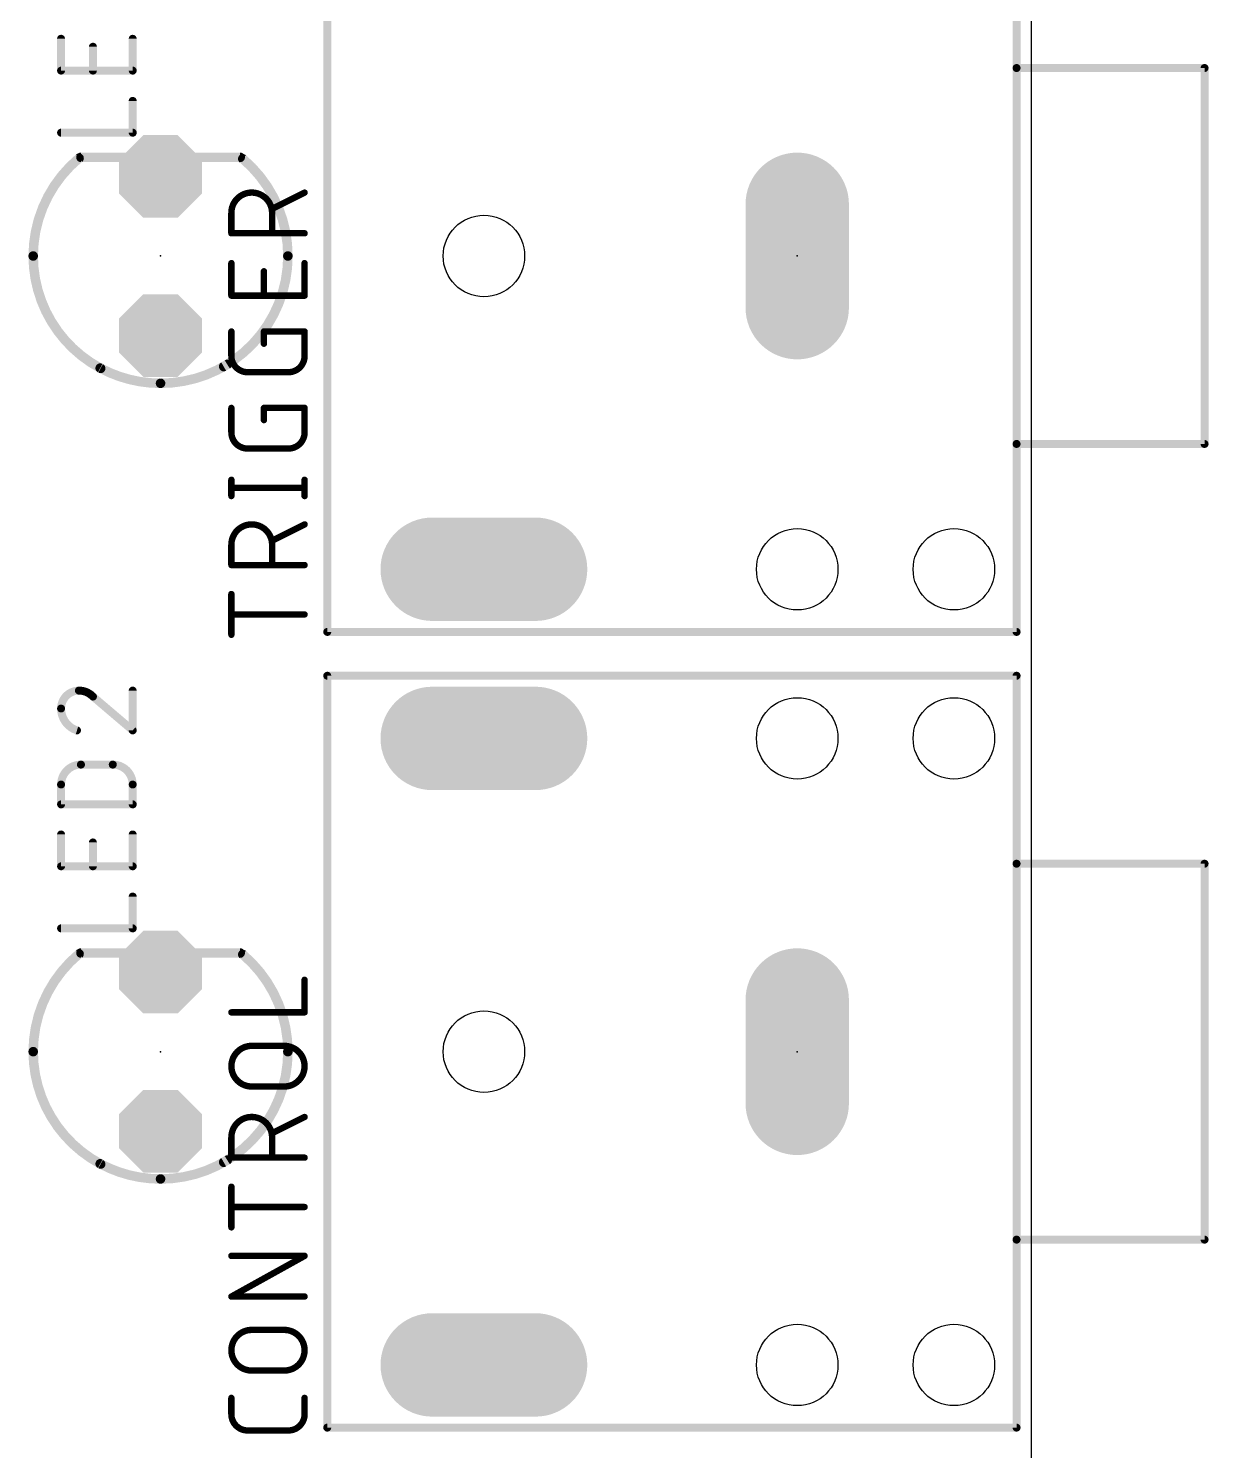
# Model space of a CAD drawing. Header units: millimetres. Extents: x 2963 to 3070, y 976 to 1104.
# Drawn here: x 2999.07 to 3017.9, y 1026.92 to 1049.62 of the extents above; entities that cross this region are included whole.
import ezdxf

# ---------------------------------------------------------------- set-up
doc = ezdxf.new("R2010")
doc.units = ezdxf.units.MM
doc.layers.add('PCB', color=31, linetype='Continuous')

# ---------------------------------------------------------------- blocks, each defined once
blk = doc.blocks.new('LONGP100')
at = {"const_width": 1}
blk.add_lwpolyline([(-0.5, 0), (0.5, 0)], dxfattribs=at)
at = {"const_width": 0.5}
for points in [[(-0.5, 0.25, 1), (-0.5, -0.25)], [(0.5, -0.25, 1), (0.5, 0.25)]]:
    blk.add_lwpolyline(points, format="xyb", dxfattribs=at)
blk = doc.blocks.new('OCTAGONP')
at = {"const_width": 0.5}
blk.add_lwpolyline([(-0.25, -0.1036), (-0.25, 0.1036), (-0.1036, 0.25), (0.1036, 0.25), (0.25, 0.1036), (0.25, -0.1036), (0.1036, -0.25), (-0.1036, -0.25), (-0.25, -0.1036), (-0.25, 0.1036)], dxfattribs=at)

msp = doc.modelspace()

# ---------------------------------------------------------------- linework, layer by layer
at = {"layer": 'PCB'}
msp.add_line((3015.074, 997.089), (3015.074, 1094.724), dxfattribs=at)
for points, const_width in [([(3003.834, 1039.984), (3003.834, 1051.984)], 0.127), ([(3014.834, 1051.984), (3014.834, 1048.984)], 0.127), ([(2999.587, 1048.943), (2999.587, 1049.451)], 0.127), ([(3000.095, 1048.943), (3000.095, 1049.324)], 0.127), ([(3000.73, 1049.451), (3000.73, 1048.943)], 0.127), ([(3000.73, 1048.943), (2999.587, 1048.943)], 0.127), ([(3014.834, 1048.984), (3014.834, 1042.984)], 0.127), ([(3017.834, 1048.984), (3014.834, 1048.984)], 0.127), ([(3017.834, 1042.984), (3017.834, 1048.984)], 0.127), ([(3000.73, 1047.952), (3000.73, 1048.46)], 0.127), ([(2999.587, 1047.952), (3000.73, 1047.952)], 0.127), ([(3002.444, 1047.558), (2999.904, 1047.558)], 0.152), ([(3003.473, 1046.996), (3002.954, 1046.736)], 0.102), ([(3002.304, 1046.347), (3002.304, 1046.671)], 0.102), ([(3002.954, 1046.671), (3002.954, 1046.347)], 0.102), ([(3003.473, 1046.347), (3002.304, 1046.347)], 0.102), ([(3002.304, 1045.351), (3002.304, 1045.87)], 0.102), ([(3002.824, 1045.351), (3002.824, 1045.74)], 0.102), ([(3003.473, 1045.87), (3003.473, 1045.351)], 0.102), ([(3003.473, 1045.351), (3002.304, 1045.351)], 0.102), ([(3002.304, 1044.389), (3002.304, 1044.779)], 0.102), ([(3002.824, 1044.584), (3002.824, 1044.779)], 0.102), ([(3002.824, 1044.779), (3003.473, 1044.779)], 0.102), ([(3003.473, 1044.779), (3003.473, 1044.389)], 0.102), ([(3003.213, 1044.129), (3002.564, 1044.129)], 0.102), ([(3002.304, 1043.17), (3002.304, 1043.559)], 0.102), ([(3002.824, 1043.365), (3002.824, 1043.559)], 0.102), ([(3002.824, 1043.559), (3003.473, 1043.559)], 0.102), ([(3003.473, 1043.559), (3003.473, 1043.17)], 0.102), ([(3014.834, 1042.984), (3014.834, 1039.984)], 0.127), ([(3017.834, 1042.984), (3014.834, 1042.984)], 0.127), ([(3003.213, 1042.91), (3002.564, 1042.91)], 0.102), ([(3002.304, 1042.152), (3002.304, 1042.412)], 0.102), ([(3002.304, 1042.282), (3003.473, 1042.282)], 0.102), ([(3003.473, 1042.152), (3003.473, 1042.412)], 0.102), ([(3003.473, 1041.7), (3002.954, 1041.44)], 0.102), ([(3002.304, 1041.051), (3002.304, 1041.375)], 0.102), ([(3002.954, 1041.375), (3002.954, 1041.051)], 0.102), ([(3003.473, 1041.051), (3002.304, 1041.051)], 0.102), ([(3002.304, 1039.938), (3002.304, 1040.588)], 0.102), ([(3003.473, 1040.263), (3002.304, 1040.263)], 0.102), ([(3014.834, 1039.984), (3003.834, 1039.984)], 0.127), ([(3003.834, 1027.284), (3003.834, 1039.284)], 0.127), ([(3003.834, 1039.284), (3014.834, 1039.284)], 0.127), ([(3014.834, 1039.284), (3014.834, 1036.284)], 0.127), ([(3000.095, 1038.952), (3000.73, 1038.412)], 0.127), ([(3000.73, 1038.412), (3000.73, 1039.047)], 0.127), ([(2999.904, 1037.866), (3000.412, 1037.866)], 0.127), ([(2999.587, 1037.231), (2999.587, 1037.548)], 0.127), ([(3000.73, 1037.548), (3000.73, 1037.231)], 0.127), ([(3000.73, 1037.231), (2999.587, 1037.231)], 0.127), ([(2999.587, 1036.243), (2999.587, 1036.751)], 0.127), ([(3000.095, 1036.243), (3000.095, 1036.624)], 0.127), ([(3000.73, 1036.751), (3000.73, 1036.243)], 0.127), ([(3000.73, 1036.243), (2999.587, 1036.243)], 0.127), ([(3014.834, 1036.284), (3014.834, 1030.284)], 0.127), ([(3017.834, 1036.284), (3014.834, 1036.284)], 0.127), ([(3017.834, 1030.284), (3017.834, 1036.284)], 0.127), ([(3000.73, 1035.252), (3000.73, 1035.76)], 0.127), ([(2999.587, 1035.252), (3000.73, 1035.252)], 0.127), ([(3002.444, 1034.858), (2999.904, 1034.858)], 0.152), ([(3003.473, 1033.912), (3003.473, 1034.431)], 0.102), ([(3002.304, 1033.912), (3003.473, 1033.912)], 0.102), ([(3002.629, 1033.377), (3003.148, 1033.377)], 0.102), ([(3003.148, 1032.728), (3002.629, 1032.728)], 0.102), ([(3003.473, 1032.242), (3002.954, 1031.982)], 0.102), ([(3002.304, 1031.593), (3002.304, 1031.917)], 0.102), ([(3002.954, 1031.917), (3002.954, 1031.593)], 0.102), ([(3003.473, 1031.593), (3002.304, 1031.593)], 0.102), ([(3002.304, 1030.48), (3002.304, 1031.129)], 0.102), ([(3003.473, 1030.805), (3002.304, 1030.805)], 0.102), ([(3014.834, 1030.284), (3014.834, 1027.284)], 0.127), ([(3017.834, 1030.284), (3014.834, 1030.284)], 0.127), ([(3002.304, 1029.375), (3003.473, 1030.024)], 0.102), ([(3003.473, 1030.024), (3002.304, 1030.024)], 0.102), ([(3003.473, 1029.375), (3002.304, 1029.375)], 0.102), ([(3002.629, 1028.843), (3003.148, 1028.843)], 0.102), ([(3003.148, 1028.194), (3002.629, 1028.194)], 0.102), ([(3002.304, 1027.498), (3002.304, 1027.758)], 0.102), ([(3003.473, 1027.758), (3003.473, 1027.498)], 0.102), ([(3014.834, 1027.284), (3003.834, 1027.284)], 0.127), ([(3003.213, 1027.238), (3002.564, 1027.238)], 0.102)]:
    msp.add_lwpolyline(points, dxfattribs=dict(at, const_width=const_width))
for points, const_width in [([(2999.618, 1049.451, 1), (2999.555, 1049.451)], 0.0635), ([(3000.126, 1049.324, 1), (3000.063, 1049.324)], 0.0635), ([(3000.761, 1049.451, 1), (3000.698, 1049.451)], 0.0635), ([(2999.587, 1048.974, 1), (2999.587, 1048.911)], 0.0635), ([(2999.555, 1048.943, 1), (2999.618, 1048.943)], 0.0635), ([(3000.063, 1048.943, 1), (3000.126, 1048.943)], 0.0635), ([(3000.698, 1048.943, 1), (3000.761, 1048.943)], 0.0635), ([(3000.73, 1048.911, 1), (3000.73, 1048.974)], 0.0635), ([(3014.866, 1048.984, 1), (3014.802, 1048.984)], 0.0635), ([(3014.834, 1049.015, 1), (3014.834, 1048.952)], 0.0635), ([(3014.802, 1048.984, 1), (3014.866, 1048.984)], 0.0635), ([(3017.866, 1048.984, 1), (3017.802, 1048.984)], 0.0635), ([(3017.834, 1048.952, 1), (3017.834, 1049.015)], 0.0635), ([(3000.761, 1048.46, 1), (3000.698, 1048.46)], 0.0635), ([(2999.587, 1047.984, 1), (2999.587, 1047.92)], 0.0635), ([(3000.73, 1047.92, 1), (3000.73, 1047.984)], 0.0635), ([(3000.698, 1047.952, 1), (3000.761, 1047.952)], 0.0635), ([(2999.873, 1047.545, 0.2226), (2999.142, 1045.984)], 0.152), ([(2999.898, 1047.515, 1), (2999.849, 1047.574)], 0.0762), ([(2999.904, 1047.597, 1), (2999.904, 1047.52)], 0.0762), ([(3002.444, 1047.52, 1), (3002.444, 1047.597)], 0.0762), ([(3003.206, 1045.984, 0.2206), (3002.487, 1047.535)], 0.152), ([(3002.511, 1047.564, 1), (3002.462, 1047.506)], 0.0762), ([(3002.954, 1046.671, 1), (3002.304, 1046.671)], 0.102), ([(3003.484, 1046.973, 1), (3003.461, 1047.018)], 0.0508), ([(3002.33, 1046.671, 1), (3002.279, 1046.671)], 0.0508), ([(3002.279, 1046.671, 1), (3002.33, 1046.671)], 0.0508), ([(3002.942, 1046.759, 1), (3002.965, 1046.713)], 0.0508), ([(3002.979, 1046.671, 1), (3002.928, 1046.671)], 0.0508), ([(3002.928, 1046.671, 1), (3002.979, 1046.671)], 0.0508), ([(3002.304, 1046.372, 1), (3002.304, 1046.321)], 0.0508), ([(3002.279, 1046.347, 1), (3002.33, 1046.347)], 0.0508), ([(3002.928, 1046.347, 1), (3002.979, 1046.347)], 0.0508), ([(3003.473, 1046.321, 1), (3003.473, 1046.372)], 0.0508), ([(2999.142, 1045.984, 0.277), (3000.218, 1044.191)], 0.152), ([(2999.18, 1045.984, 1), (2999.104, 1045.984)], 0.0762), ([(2999.104, 1045.984, 1), (2999.18, 1045.984)], 0.0762), ([(3002.182, 1044.219, 0.2691), (3003.206, 1045.984)], 0.152), ([(3003.244, 1045.984, 1), (3003.168, 1045.984)], 0.0762), ([(3003.168, 1045.984, 1), (3003.244, 1045.984)], 0.0762), ([(3002.33, 1045.87, 1), (3002.279, 1045.87)], 0.0508), ([(3002.849, 1045.74, 1), (3002.798, 1045.74)], 0.0508), ([(3003.498, 1045.87, 1), (3003.447, 1045.87)], 0.0508), ([(3002.304, 1045.376, 1), (3002.304, 1045.325)], 0.0508), ([(3002.279, 1045.351, 1), (3002.33, 1045.351)], 0.0508), ([(3002.798, 1045.351, 1), (3002.849, 1045.351)], 0.0508), ([(3003.447, 1045.351, 1), (3003.498, 1045.351)], 0.0508), ([(3003.473, 1045.325, 1), (3003.473, 1045.376)], 0.0508), ([(3002.33, 1044.779, 1), (3002.279, 1044.779)], 0.0508), ([(3002.849, 1044.779, 1), (3002.798, 1044.779)], 0.0508), ([(3002.824, 1044.804, 1), (3002.824, 1044.753)], 0.0508), ([(3003.498, 1044.779, 1), (3003.447, 1044.779)], 0.0508), ([(3003.473, 1044.753, 1), (3003.473, 1044.804)], 0.0508), ([(3002.798, 1044.584, 1), (3002.849, 1044.584)], 0.0508), ([(3002.304, 1044.389, 0.4142), (3002.564, 1044.129)], 0.102), ([(3002.33, 1044.389, 1), (3002.279, 1044.389)], 0.0508), ([(3002.279, 1044.389, 1), (3002.33, 1044.389)], 0.0508), ([(3003.213, 1044.129, 0.4142), (3003.473, 1044.389)], 0.102), ([(3003.498, 1044.389, 1), (3003.447, 1044.389)], 0.0508), ([(3003.447, 1044.389, 1), (3003.498, 1044.389)], 0.0508), ([(3000.211, 1044.195, 0.1241), (3001.174, 1043.952)], 0.152), ([(3000.229, 1044.228, 1), (3000.193, 1044.161)], 0.0762), ([(3000.2, 1044.157, 1), (3000.236, 1044.224)], 0.0762), ([(3001.174, 1043.952, 0.1388), (3002.239, 1044.253)], 0.152), ([(3002.163, 1044.252, 1), (3002.201, 1044.186)], 0.0762), ([(3002.259, 1044.221, 1), (3002.219, 1044.285)], 0.0762), ([(3002.564, 1044.155, 1), (3002.564, 1044.104)], 0.0508), ([(3002.564, 1044.104, 1), (3002.564, 1044.155)], 0.0508), ([(3003.213, 1044.155, 1), (3003.213, 1044.104)], 0.0508), ([(3003.213, 1044.104, 1), (3003.213, 1044.155)], 0.0508), ([(3001.174, 1043.99, 1), (3001.174, 1043.914)], 0.0762), ([(3001.174, 1043.914, 1), (3001.174, 1043.99)], 0.0762), ([(3002.33, 1043.559, 1), (3002.279, 1043.559)], 0.0508), ([(3002.849, 1043.559, 1), (3002.798, 1043.559)], 0.0508), ([(3002.824, 1043.585, 1), (3002.824, 1043.534)], 0.0508), ([(3003.498, 1043.559, 1), (3003.447, 1043.559)], 0.0508), ([(3003.473, 1043.534, 1), (3003.473, 1043.585)], 0.0508), ([(3002.798, 1043.365, 1), (3002.849, 1043.365)], 0.0508), ([(3002.304, 1043.17, 0.4142), (3002.564, 1042.91)], 0.102), ([(3002.33, 1043.17, 1), (3002.279, 1043.17)], 0.0508), ([(3002.279, 1043.17, 1), (3002.33, 1043.17)], 0.0508), ([(3003.213, 1042.91, 0.4142), (3003.473, 1043.17)], 0.102), ([(3003.498, 1043.17, 1), (3003.447, 1043.17)], 0.0508), ([(3003.447, 1043.17, 1), (3003.498, 1043.17)], 0.0508), ([(3014.866, 1042.984, 1), (3014.802, 1042.984)], 0.0635), ([(3014.834, 1043.015, 1), (3014.834, 1042.952)], 0.0635), ([(3014.802, 1042.984, 1), (3014.866, 1042.984)], 0.0635), ([(3017.802, 1042.984, 1), (3017.866, 1042.984)], 0.0635), ([(3017.834, 1042.952, 1), (3017.834, 1043.015)], 0.0635), ([(3002.564, 1042.936, 1), (3002.564, 1042.885)], 0.0508), ([(3002.564, 1042.885, 1), (3002.564, 1042.936)], 0.0508), ([(3003.213, 1042.936, 1), (3003.213, 1042.885)], 0.0508), ([(3003.213, 1042.885, 1), (3003.213, 1042.936)], 0.0508), ([(3002.33, 1042.412, 1), (3002.279, 1042.412)], 0.0508), ([(3002.304, 1042.308, 1), (3002.304, 1042.257)], 0.0508), ([(3003.498, 1042.412, 1), (3003.447, 1042.412)], 0.0508), ([(3003.473, 1042.257, 1), (3003.473, 1042.308)], 0.0508), ([(3002.279, 1042.152, 1), (3002.33, 1042.152)], 0.0508), ([(3003.447, 1042.152, 1), (3003.498, 1042.152)], 0.0508), ([(3002.954, 1041.375, 1), (3002.304, 1041.375)], 0.102), ([(3003.484, 1041.677, 1), (3003.461, 1041.723)], 0.0508), ([(3002.33, 1041.375, 1), (3002.279, 1041.375)], 0.0508), ([(3002.942, 1041.463, 1), (3002.965, 1041.417)], 0.0508), ([(3002.979, 1041.375, 1), (3002.928, 1041.375)], 0.0508), ([(3002.279, 1041.375, 1), (3002.33, 1041.375)], 0.0508), ([(3002.928, 1041.375, 1), (3002.979, 1041.375)], 0.0508), ([(3002.304, 1041.076, 1), (3002.304, 1041.025)], 0.0508), ([(3002.279, 1041.051, 1), (3002.33, 1041.051)], 0.0508), ([(3002.928, 1041.051, 1), (3002.979, 1041.051)], 0.0508), ([(3003.473, 1041.025, 1), (3003.473, 1041.076)], 0.0508), ([(3002.33, 1040.588, 1), (3002.279, 1040.588)], 0.0508), ([(3002.304, 1040.288, 1), (3002.304, 1040.238)], 0.0508), ([(3003.473, 1040.238, 1), (3003.473, 1040.288)], 0.0508), ([(3003.834, 1040.015, 1), (3003.834, 1039.952)], 0.0635), ([(3014.834, 1039.952, 1), (3014.834, 1040.015)], 0.0635), ([(3002.279, 1039.938, 1), (3002.33, 1039.938)], 0.0508), ([(3003.802, 1039.984, 1), (3003.866, 1039.984)], 0.0635), ([(3014.802, 1039.984, 1), (3014.866, 1039.984)], 0.0635), ([(3003.866, 1039.284, 1), (3003.802, 1039.284)], 0.0635), ([(3003.834, 1039.315, 1), (3003.834, 1039.252)], 0.0635), ([(3014.866, 1039.284, 1), (3014.802, 1039.284)], 0.0635), ([(3014.834, 1039.252, 1), (3014.834, 1039.315)], 0.0635), ([(2999.872, 1039.047, 0.4142), (2999.587, 1038.761)], 0.127), ([(3000.095, 1038.952, 0.2053), (2999.872, 1039.047)], 0.127), ([(2999.872, 1039.079, 1), (2999.872, 1039.015)], 0.0635), ([(2999.872, 1039.015, 1), (2999.872, 1039.079)], 0.0635), ([(3000.115, 1038.976, 1), (3000.074, 1038.927)], 0.0635), ([(3000.072, 1038.93, 1), (3000.118, 1038.974)], 0.0635), ([(3000.761, 1039.047, 1), (3000.698, 1039.047)], 0.0635), ([(2999.587, 1038.761, 0.3252), (2999.841, 1038.412)], 0.127), ([(2999.618, 1038.761, 1), (2999.555, 1038.761)], 0.0635), ([(2999.555, 1038.761, 1), (2999.618, 1038.761)], 0.0635), ([(2999.831, 1038.382, 1), (2999.85, 1038.442)], 0.0635), ([(3000.709, 1038.388, 1), (3000.75, 1038.436)], 0.0635), ([(3000.698, 1038.412, 1), (3000.761, 1038.412)], 0.0635), ([(2999.904, 1037.866, 0.4142), (2999.587, 1037.548)], 0.127), ([(2999.904, 1037.898, 1), (2999.904, 1037.834)], 0.0635), ([(2999.904, 1037.834, 1), (2999.904, 1037.898)], 0.0635), ([(3000.73, 1037.548, 0.4142), (3000.412, 1037.866)], 0.127), ([(3000.412, 1037.898, 1), (3000.412, 1037.834)], 0.0635), ([(3000.412, 1037.834, 1), (3000.412, 1037.898)], 0.0635), ([(2999.618, 1037.548, 1), (2999.555, 1037.548)], 0.0635), ([(2999.555, 1037.548, 1), (2999.618, 1037.548)], 0.0635), ([(3000.761, 1037.548, 1), (3000.698, 1037.548)], 0.0635), ([(3000.698, 1037.548, 1), (3000.761, 1037.548)], 0.0635), ([(2999.587, 1037.263, 1), (2999.587, 1037.199)], 0.0635), ([(2999.555, 1037.231, 1), (2999.618, 1037.231)], 0.0635), ([(3000.698, 1037.231, 1), (3000.761, 1037.231)], 0.0635), ([(3000.73, 1037.199, 1), (3000.73, 1037.263)], 0.0635), ([(2999.618, 1036.751, 1), (2999.555, 1036.751)], 0.0635), ([(3000.126, 1036.624, 1), (3000.063, 1036.624)], 0.0635), ([(3000.761, 1036.751, 1), (3000.698, 1036.751)], 0.0635), ([(2999.587, 1036.274, 1), (2999.587, 1036.211)], 0.0635), ([(2999.555, 1036.243, 1), (2999.618, 1036.243)], 0.0635), ([(3000.063, 1036.243, 1), (3000.126, 1036.243)], 0.0635), ([(3000.698, 1036.243, 1), (3000.761, 1036.243)], 0.0635), ([(3000.73, 1036.211, 1), (3000.73, 1036.274)], 0.0635), ([(3014.866, 1036.284, 1), (3014.802, 1036.284)], 0.0635), ([(3014.834, 1036.315, 1), (3014.834, 1036.252)], 0.0635), ([(3014.802, 1036.284, 1), (3014.866, 1036.284)], 0.0635), ([(3017.866, 1036.284, 1), (3017.802, 1036.284)], 0.0635), ([(3017.834, 1036.252, 1), (3017.834, 1036.315)], 0.0635), ([(3000.761, 1035.76, 1), (3000.698, 1035.76)], 0.0635), ([(2999.587, 1035.284, 1), (2999.587, 1035.22)], 0.0635), ([(3000.698, 1035.252, 1), (3000.761, 1035.252)], 0.0635), ([(3000.73, 1035.22, 1), (3000.73, 1035.284)], 0.0635), ([(2999.873, 1034.845, 0.2226), (2999.142, 1033.284)], 0.152), ([(2999.898, 1034.815, 1), (2999.849, 1034.874)], 0.0762), ([(2999.904, 1034.897, 1), (2999.904, 1034.82)], 0.0762), ([(3002.444, 1034.82, 1), (3002.444, 1034.897)], 0.0762), ([(3003.206, 1033.284, 0.2206), (3002.487, 1034.835)], 0.152), ([(3002.511, 1034.864, 1), (3002.462, 1034.806)], 0.0762), ([(3003.498, 1034.431, 1), (3003.447, 1034.431)], 0.0508), ([(3002.304, 1033.937, 1), (3002.304, 1033.886)], 0.0508), ([(3003.447, 1033.912, 1), (3003.498, 1033.912)], 0.0508), ([(3003.473, 1033.886, 1), (3003.473, 1033.937)], 0.0508), ([(2999.142, 1033.284, 0.277), (3000.218, 1031.491)], 0.152), ([(2999.18, 1033.284, 1), (2999.104, 1033.284)], 0.0762), ([(2999.104, 1033.284, 1), (2999.18, 1033.284)], 0.0762), ([(3002.182, 1031.519, 0.2691), (3003.206, 1033.284)], 0.152), ([(3002.629, 1033.377, 1), (3002.629, 1032.728)], 0.102), ([(3002.629, 1033.403, 1), (3002.629, 1033.352)], 0.0508), ([(3002.629, 1033.352, 1), (3002.629, 1033.403)], 0.0508), ([(3003.148, 1032.728, 1), (3003.148, 1033.377)], 0.102), ([(3003.148, 1033.403, 1), (3003.148, 1033.352)], 0.0508), ([(3003.148, 1033.352, 1), (3003.148, 1033.403)], 0.0508), ([(3003.244, 1033.284, 1), (3003.168, 1033.284)], 0.0762), ([(3003.168, 1033.284, 1), (3003.244, 1033.284)], 0.0762), ([(3002.629, 1032.754, 1), (3002.629, 1032.703)], 0.0508), ([(3002.629, 1032.703, 1), (3002.629, 1032.754)], 0.0508), ([(3003.148, 1032.754, 1), (3003.148, 1032.703)], 0.0508), ([(3003.148, 1032.703, 1), (3003.148, 1032.754)], 0.0508), ([(3002.954, 1031.917, 1), (3002.304, 1031.917)], 0.102), ([(3003.484, 1032.219, 1), (3003.461, 1032.264)], 0.0508), ([(3002.33, 1031.917, 1), (3002.279, 1031.917)], 0.0508), ([(3002.279, 1031.917, 1), (3002.33, 1031.917)], 0.0508), ([(3002.942, 1032.005, 1), (3002.965, 1031.959)], 0.0508), ([(3002.979, 1031.917, 1), (3002.928, 1031.917)], 0.0508), ([(3002.928, 1031.917, 1), (3002.979, 1031.917)], 0.0508), ([(3000.211, 1031.495, 0.1241), (3001.174, 1031.252)], 0.152), ([(3000.229, 1031.528, 1), (3000.193, 1031.461)], 0.0762), ([(3000.2, 1031.457, 1), (3000.236, 1031.524)], 0.0762), ([(3001.174, 1031.252, 0.1388), (3002.239, 1031.553)], 0.152), ([(3002.163, 1031.552, 1), (3002.201, 1031.486)], 0.0762), ([(3002.259, 1031.521, 1), (3002.219, 1031.585)], 0.0762), ([(3002.304, 1031.618, 1), (3002.304, 1031.567)], 0.0508), ([(3002.279, 1031.593, 1), (3002.33, 1031.593)], 0.0508), ([(3002.928, 1031.593, 1), (3002.979, 1031.593)], 0.0508), ([(3003.473, 1031.567, 1), (3003.473, 1031.618)], 0.0508), ([(3001.174, 1031.29, 1), (3001.174, 1031.214)], 0.0762), ([(3001.174, 1031.214, 1), (3001.174, 1031.29)], 0.0762), ([(3002.33, 1031.129, 1), (3002.279, 1031.129)], 0.0508), ([(3002.304, 1030.83, 1), (3002.304, 1030.779)], 0.0508), ([(3003.473, 1030.779, 1), (3003.473, 1030.83)], 0.0508), ([(3002.279, 1030.48, 1), (3002.33, 1030.48)], 0.0508), ([(3014.866, 1030.284, 1), (3014.802, 1030.284)], 0.0635), ([(3014.834, 1030.315, 1), (3014.834, 1030.252)], 0.0635), ([(3014.802, 1030.284, 1), (3014.866, 1030.284)], 0.0635), ([(3017.802, 1030.284, 1), (3017.866, 1030.284)], 0.0635), ([(3017.834, 1030.252, 1), (3017.834, 1030.315)], 0.0635), ([(3002.304, 1030.05, 1), (3002.304, 1029.999)], 0.0508), ([(3003.485, 1030.002, 1), (3003.461, 1030.047)], 0.0508), ([(3003.473, 1029.999, 1), (3003.473, 1030.05)], 0.0508), ([(3002.304, 1029.401, 1), (3002.304, 1029.35)], 0.0508), ([(3002.292, 1029.398, 1), (3002.317, 1029.353)], 0.0508), ([(3003.473, 1029.35, 1), (3003.473, 1029.401)], 0.0508), ([(3002.629, 1028.843, 1), (3002.629, 1028.194)], 0.102), ([(3002.629, 1028.869, 1), (3002.629, 1028.818)], 0.0508), ([(3002.629, 1028.818, 1), (3002.629, 1028.869)], 0.0508), ([(3003.148, 1028.194, 1), (3003.148, 1028.843)], 0.102), ([(3003.148, 1028.869, 1), (3003.148, 1028.818)], 0.0508), ([(3003.148, 1028.818, 1), (3003.148, 1028.869)], 0.0508), ([(3002.629, 1028.22, 1), (3002.629, 1028.169)], 0.0508), ([(3002.629, 1028.169, 1), (3002.629, 1028.22)], 0.0508), ([(3003.148, 1028.22, 1), (3003.148, 1028.169)], 0.0508), ([(3003.148, 1028.169, 1), (3003.148, 1028.22)], 0.0508), ([(3002.33, 1027.758, 1), (3002.279, 1027.758)], 0.0508), ([(3003.498, 1027.758, 1), (3003.447, 1027.758)], 0.0508), ([(3002.304, 1027.498, 0.4142), (3002.564, 1027.238)], 0.102), ([(3002.33, 1027.498, 1), (3002.279, 1027.498)], 0.0508), ([(3002.279, 1027.498, 1), (3002.33, 1027.498)], 0.0508), ([(3003.213, 1027.238, 0.4142), (3003.473, 1027.498)], 0.102), ([(3003.498, 1027.498, 1), (3003.447, 1027.498)], 0.0508), ([(3003.447, 1027.498, 1), (3003.498, 1027.498)], 0.0508), ([(3003.834, 1027.315, 1), (3003.834, 1027.252)], 0.0635), ([(3014.834, 1027.252, 1), (3014.834, 1027.315)], 0.0635), ([(3002.564, 1027.264, 1), (3002.564, 1027.213)], 0.0508), ([(3002.564, 1027.213, 1), (3002.564, 1027.264)], 0.0508), ([(3003.213, 1027.264, 1), (3003.213, 1027.213)], 0.0508), ([(3003.213, 1027.213, 1), (3003.213, 1027.264)], 0.0508), ([(3003.802, 1027.284, 1), (3003.866, 1027.284)], 0.0635), ([(3014.802, 1027.284, 1), (3014.866, 1027.284)], 0.0635)]:
    msp.add_lwpolyline(points, format="xyb", dxfattribs=dict(at, const_width=const_width))
for centre in [(3006.334, 1045.984), (3011.334, 1040.984), (3013.834, 1040.984), (3011.334, 1038.284), (3013.834, 1038.284), (3006.334, 1033.284), (3011.334, 1028.284), (3013.834, 1028.284)]:
    msp.add_circle(centre, 0.65, dxfattribs=at)
for p in [(3001.174, 1045.984), (3011.334, 1045.984), (3001.174, 1033.284), (3011.334, 1033.284)]:
    msp.add_point(p, dxfattribs=at)

# ---------------------------------------------------------------- block references
for name, p, xscale, yscale, rotation in [('OCTAGONP', (3001.174, 1047.254), 1.3208, 1.3208, 90), ('OCTAGONP', (3001.174, 1047.254), 1.3208, 1.3208, 90), ('LONGP100', (3011.334, 1045.984), 1.65, 1.65, 270), ('LONGP100', (3011.334, 1045.984), 1.65, 1.65, 270), ('OCTAGONP', (3001.174, 1044.714), 1.3208, 1.3208, 90), ('OCTAGONP', (3001.174, 1044.714), 1.3208, 1.3208, 90), ('LONGP100', (3006.334, 1040.984), 1.65, 1.65, 180), ('LONGP100', (3006.334, 1040.984), 1.65, 1.65, 180), ('LONGP100', (3006.334, 1038.284), 1.65, 1.65, 180), ('LONGP100', (3006.334, 1038.284), 1.65, 1.65, 180), ('OCTAGONP', (3001.174, 1034.554), 1.3208, 1.3208, 90), ('OCTAGONP', (3001.174, 1034.554), 1.3208, 1.3208, 90), ('LONGP100', (3011.334, 1033.284), 1.65, 1.65, 270), ('LONGP100', (3011.334, 1033.284), 1.65, 1.65, 270), ('OCTAGONP', (3001.174, 1032.014), 1.3208, 1.3208, 90), ('OCTAGONP', (3001.174, 1032.014), 1.3208, 1.3208, 90), ('LONGP100', (3006.334, 1028.284), 1.65, 1.65, 180), ('LONGP100', (3006.334, 1028.284), 1.65, 1.65, 180)]:
    msp.add_blockref(name, p, dxfattribs=dict(at, xscale=xscale, yscale=yscale, rotation=rotation))

doc.saveas('drawing.dxf')
